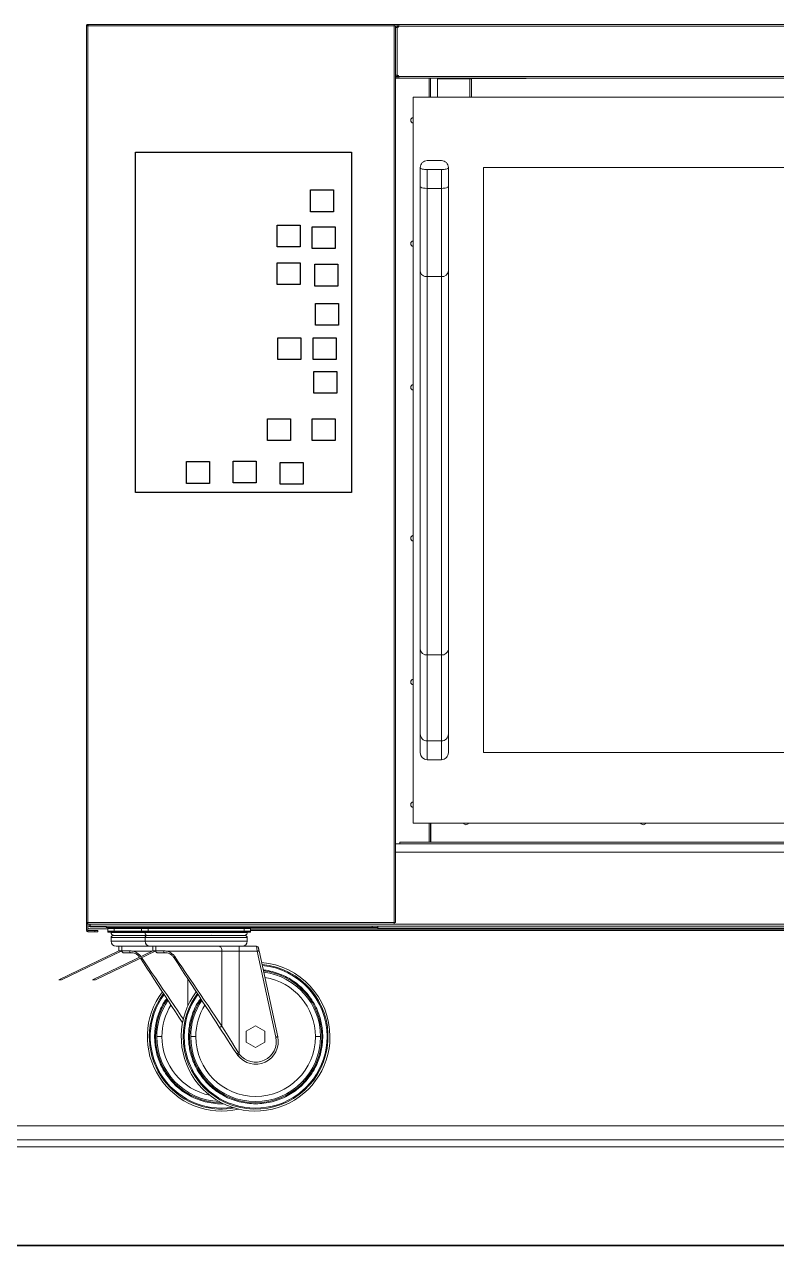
# Model space of a CAD drawing. Header units: millimetres. Extents: x 54215 to 67697, y 23496 to 56611.
# Drawn here: x 57304.6 to 57357.9, y 38749.4 to 38836.1 of the extents above; entities that cross this region are included whole.
import ezdxf

# ---------------------------------------------------------------- set-up
doc = ezdxf.new("R2010")
doc.units = ezdxf.units.MM
for name, color, linetype, lineweight in [('no3_ahsap gorunus arka kalın', 43, 'Continuous', 15), ('no3_duvar kaplama', 8, 'Continuous', 0), ('no3_duvar mevcut', 4, 'Continuous', 35)]:
    doc.layers.add(name, color=color, linetype=linetype, lineweight=lineweight)
doc.layers.add('t_mutfakekipmans2000', color=165, linetype='Continuous')

# ---------------------------------------------------------------- blocks, each defined once
blk = doc.blocks.new('fırın')
at = {"layer": 't_mutfakekipmans2000', "linetype": 'Continuous', "lineweight": 0}
for p, q in [((9699.459, -487.027), (9699.459, -550.627)), ((9699.459, -487.027), (9699.569, -487.027)), ((9699.569, -487.017), (9699.569, -486.917)), ((9699.579, -486.917), (9699.569, -486.917)), ((9699.569, -487.027), (9721.299, -487.027)), ((9699.569, -487.027), (9699.569, -550.627)), ((9699.579, -486.917), (9721.299, -486.917)), ((9703.289, -486.916), (9703.289, -486.917)), ((9707.289, -486.916), (9707.289, -486.917)), ((9721.528, -486.917), (9721.299, -486.917)), ((9721.299, -486.917), (9721.299, -487.027)), ((9721.299, -487.027), (9721.299, -550.627)), ((9721.299, -487.027), (9721.409, -487.027)), ((9721.409, -487.027), (9721.409, -550.627)), ((9721.409, -487.036), (9721.529, -487.036)), ((9721.528, -486.917), (9721.528, -487.037)), ((9721.628, -486.917), (9721.528, -486.917)), ((9721.628, -487.037), (9721.528, -487.037)), ((9721.529, -487.036), (9721.529, -487.136)), ((9721.529, -490.506), (9721.529, -487.136)), ((9721.628, -486.917), (9794.028, -486.917)), ((9721.628, -487.037), (9794.028, -487.037)), ((9721.409, -490.606), (9721.529, -490.606)), ((9721.428, -490.705), (9721.409, -490.705)), ((9721.409, -490.715), (9721.428, -490.715)), ((9721.428, -490.725), (9721.428, -490.606)), ((9721.428, -490.725), (9721.528, -490.725)), ((9721.528, -490.725), (9721.528, -490.605)), ((9721.528, -490.605), (9721.628, -490.605)), ((9721.528, -490.725), (9721.628, -490.725)), ((9721.529, -490.506), (9721.529, -490.606)), ((9721.628, -490.605), (9794.028, -490.605)), ((9721.628, -490.725), (9794.028, -490.725)), ((9723.786, -490.725), (9723.786, -492.074)), ((9723.896, -490.725), (9723.896, -492.074)), ((9724.386, -490.765), (9724.386, -492.074)), ((9726.687, -490.765), (9724.386, -490.765)), ((9726.687, -490.765), (9726.788, -490.765)), ((9726.687, -492.074), (9726.687, -490.765)), ((9726.788, -490.756), (9726.688, -490.756)), ((9726.688, -490.756), (9726.688, -490.765)), ((9726.788, -490.756), (9726.788, -490.765)), ((9726.788, -492.074), (9726.788, -490.765)), ((9726.789, -490.755), (9726.789, -490.725)), ((9730.179, -490.755), (9726.789, -490.755)), ((9730.179, -490.725), (9730.179, -490.755)), ((9730.679, -490.755), (9730.179, -490.755)), ((9730.679, -490.725), (9730.679, -490.755)), ((9722.656, -492.074), (9722.656, -543.574)), ((9793.156, -492.074), (9722.656, -492.074)), ((9723.156, -497.074), (9723.156, -498.409)), ((9724.656, -496.574), (9723.656, -496.574)), ((9723.656, -498.548), (9723.656, -497.214)), ((9723.656, -497.214), (9724.656, -497.214)), ((9724.656, -498.548), (9724.656, -497.214)), ((9725.156, -498.407), (9725.156, -497.074)), ((9788.156, -497.074), (9727.656, -497.074)), ((9727.656, -497.074), (9727.656, -538.574)), ((9723.656, -504.808), (9723.656, -498.548)), ((9723.656, -498.548), (9724.656, -498.548)), ((9724.656, -504.808), (9724.656, -498.548)), ((9723.156, -504.409), (9723.156, -531.242)), ((9723.656, -504.808), (9724.656, -504.808)), ((9723.656, -531.641), (9723.656, -504.808)), ((9724.656, -531.641), (9724.656, -504.808)), ((9725.156, -531.24), (9725.156, -504.407)), ((9723.656, -537.741), (9723.656, -531.641)), ((9723.656, -531.641), (9724.656, -531.641)), ((9724.656, -537.741), (9724.656, -531.641)), ((9723.156, -537.242), (9723.156, -538.575)), ((9723.656, -537.741), (9724.656, -537.741)), ((9723.656, -537.741), (9723.656, -539.074)), ((9724.656, -537.741), (9724.656, -539.074)), ((9725.156, -538.574), (9725.156, -537.24)), ((9727.656, -538.574), (9788.156, -538.574)), ((9723.656, -539.074), (9724.656, -539.074)), ((9722.656, -543.574), (9793.156, -543.574)), ((9723.786, -543.574), (9723.786, -544.924)), ((9723.896, -543.574), (9723.896, -544.924)), ((9723.902, -544.924), (9723.902, -543.574)), ((9721.409, -545.044), (9721.704, -545.044)), ((9721.409, -545.635), (9794.247, -545.635)), ((9721.704, -544.924), (9794.247, -544.924)), ((9721.704, -544.924), (9721.704, -545.044)), ((9721.704, -545.044), (9794.247, -545.044)), ((9699.459, -551.175), (9699.459, -550.627)), ((9699.459, -550.627), (9699.569, -550.627)), ((9699.559, -550.627), (9699.559, -550.883)), ((9699.559, -551.175), (9699.559, -550.883)), ((9699.559, -550.883), (9699.709, -550.883)), ((9699.56, -550.984), (9699.56, -550.883)), ((9699.569, -550.627), (9721.299, -550.627)), ((9699.569, -550.737), (9699.569, -550.627)), ((9721.299, -550.737), (9699.569, -550.737)), ((9699.709, -550.737), (9699.709, -550.883)), ((9699.709, -550.894), (9699.709, -550.883)), ((9699.709, -550.894), (9699.719, -550.894)), ((9699.719, -550.734), (9699.719, -550.894)), ((9720.154, -550.894), (9699.719, -550.894)), ((9699.719, -550.93), (9699.719, -550.894)), ((9699.719, -550.93), (9700.854, -550.93)), ((9700.854, -550.983), (9700.854, -550.894)), ((9719.754, -550.894), (9719.754, -550.983)), ((9720.154, -550.894), (9720.154, -550.888)), ((9720.154, -550.894), (9795.854, -550.894)), ((9720.154, -550.894), (9720.154, -551.014)), ((9721.299, -550.627), (9721.409, -550.627)), ((9721.299, -550.627), (9721.299, -550.737)), ((9794.366, -550.734), (9721.299, -550.734)), ((9699.559, -551.175), (9699.459, -551.175)), ((9699.56, -550.984), (9699.56, -550.984)), ((9699.569, -551.185), (9699.569, -551.285)), ((9700.061, -551.185), (9699.569, -551.185)), ((9700.061, -551.285), (9699.569, -551.285)), ((9700.969, -551.084), (9699.66, -551.084)), ((9699.66, -551.084), (9699.66, -551.084)), ((9700.969, -551.084), (9699.66, -551.084)), ((9700.061, -551.185), (9700.061, -551.285)), ((9700.261, -551.185), (9700.061, -551.185)), ((9700.261, -551.285), (9700.061, -551.285)), ((9700.261, -551.185), (9700.261, -551.285)), ((9700.854, -550.983), (9719.754, -550.983)), ((9701.433, -551.053), (9700.969, -551.053)), ((9700.969, -551.249), (9700.969, -551.053)), ((9700.969, -551.249), (9701.433, -551.249)), ((9701.433, -551.319), (9701.039, -551.319)), ((9701.214, -551.319), (9701.214, -551.332)), ((9703.616, -551.332), (9701.214, -551.332)), ((9701.214, -551.697), (9701.214, -551.959)), ((9701.214, -551.697), (9703.616, -551.697)), ((9701.338, -551.545), (9703.744, -551.545)), ((9701.433, -551.053), (9701.433, -550.983)), ((9701.433, -551.053), (9701.433, -551.249)), ((9703.375, -551.053), (9701.433, -551.053)), ((9701.433, -551.319), (9701.433, -551.249)), ((9701.433, -551.249), (9703.375, -551.249)), ((9703.446, -551.319), (9701.433, -551.319)), ((9703.84, -551.053), (9703.375, -551.053)), ((9703.375, -551.249), (9703.375, -551.053)), ((9703.375, -551.249), (9703.84, -551.249)), ((9703.84, -551.319), (9703.446, -551.319)), ((9703.62, -551.319), (9703.62, -551.332)), ((9710.874, -551.332), (9703.62, -551.332)), ((9703.62, -551.697), (9703.62, -551.959)), ((9703.62, -551.697), (9710.874, -551.697)), ((9703.744, -551.545), (9710.75, -551.545)), ((9703.84, -551.053), (9703.84, -550.983)), ((9703.84, -551.053), (9703.84, -551.249)), ((9710.655, -551.053), (9703.84, -551.053)), ((9703.84, -551.319), (9703.84, -551.249)), ((9703.84, -551.249), (9710.655, -551.249)), ((9710.655, -551.319), (9703.84, -551.319)), ((9708.349, -551.525), (9708.292, -551.545)), ((9710.655, -551.053), (9710.655, -550.983)), ((9710.655, -551.249), (9710.655, -551.053)), ((9711.119, -551.053), (9710.655, -551.053)), ((9710.655, -551.319), (9710.655, -551.249)), ((9710.655, -551.249), (9711.119, -551.249)), ((9711.049, -551.319), (9710.655, -551.319)), ((9710.874, -551.332), (9710.874, -551.319)), ((9710.874, -551.959), (9710.874, -551.697)), ((9711.119, -551.053), (9711.119, -551.249)), ((9711.119, -551.084), (9786.639, -551.084)), ((9786.639, -551.085), (9711.119, -551.085)), ((9786.639, -551.185), (9711.119, -551.185)), ((9711.119, -551.185), (9786.639, -551.185)), ((9719.754, -550.983), (9720.154, -550.983)), ((9720.154, -551.014), (9795.854, -551.014)), ((9697.495, -554.685), (9701.771, -552.628)), ((9697.695, -554.685), (9701.972, -552.628)), ((9699.901, -554.685), (9704.178, -552.628)), ((9700.102, -554.685), (9704.378, -552.628)), ((9701.214, -551.959), (9703.62, -551.959)), ((9701.771, -552.311), (9701.566, -552.311)), ((9701.771, -552.628), (9701.771, -552.311)), ((9701.771, -552.311), (9701.971, -552.311)), ((9701.972, -552.628), (9701.771, -552.628)), ((9703.972, -552.311), (9701.971, -552.311)), ((9701.971, -552.458), (9701.971, -552.311)), ((9701.972, -552.641), (9701.971, -552.628)), ((9702.53, -552.641), (9701.972, -552.641)), ((9703.62, -551.959), (9710.874, -551.959)), ((9704.178, -552.311), (9703.972, -552.311)), ((9704.178, -552.311), (9704.378, -552.311)), ((9704.178, -552.628), (9704.178, -552.311)), ((9704.378, -552.628), (9704.178, -552.628)), ((9709.551, -552.311), (9704.378, -552.311)), ((9704.378, -552.458), (9704.378, -552.311)), ((9704.378, -552.641), (9704.378, -552.628)), ((9704.936, -552.641), (9704.378, -552.641)), ((9709.551, -552.311), (9710.311, -552.311)), ((9710.311, -552.311), (9710.311, -552.663)), ((9710.311, -552.311), (9711.536, -552.311)), ((9711.719, -552.633), (9713.04, -558.732)), ((9702.624, -552.769), (9702.112, -552.769)), ((9704.105, -552.663), (9702.792, -552.663)), ((9704.381, -552.663), (9704.305, -552.663)), ((9705.03, -552.769), (9704.518, -552.769)), ((9709.078, -552.663), (9705.198, -552.663)), ((9709.078, -552.663), (9709.078, -557.966)), ((9710.311, -552.663), (9709.078, -552.663)), ((9710.311, -559.965), (9710.311, -552.663)), ((9711.581, -552.663), (9710.311, -552.663)), ((9712.902, -558.762), (9711.581, -552.663)), ((9697.695, -554.685), (9697.495, -554.685)), ((9700.102, -554.685), (9699.901, -554.685)), ((9706.671, -554.644), (9706.671, -556.52)), ((9711.471, -557.952), (9710.806, -558.336)), ((9710.806, -558.336), (9710.806, -559.104)), ((9712.136, -558.336), (9711.471, -557.952)), ((9712.136, -559.104), (9712.136, -558.336)), ((9710.806, -559.104), (9711.471, -559.488)), ((9711.471, -559.488), (9712.136, -559.104)), ((9710.199, -560.051), (9710.126, -559.948)), ((9710.248, -559.871), (9710.311, -559.965))]:
    blk.add_line(p, q, dxfattribs=at)
at = {"layer": 't_mutfakekipmans2000', "linetype": 'Continuous', "lineweight": 0, "flags": 128}
for points in [[(9726.688, -490.756), (9726.69, -490.736), (9726.693, -490.725)], [(9723.156, -498.408), (9723.161, -498.428), (9723.201, -498.466), (9723.278, -498.499), (9723.385, -498.526), (9723.515, -498.542), (9723.656, -498.548)], [(9724.656, -498.548), (9724.796, -498.542), (9724.926, -498.526), (9725.033, -498.499), (9725.11, -498.466), (9725.15, -498.428), (9725.155, -498.41)], [(9708.891, -552.311), (9708.928, -552.318), (9708.963, -552.338), (9708.995, -552.37), (9709.023, -552.414), (9709.046, -552.467), (9709.064, -552.528), (9709.074, -552.594), (9709.078, -552.663)], [(9711.536, -552.311), (9711.537, -552.318), (9711.539, -552.338), (9711.543, -552.37), (9711.549, -552.414), (9711.556, -552.467), (9711.564, -552.528), (9711.573, -552.594), (9711.581, -552.663)], [(9711.719, -552.633), (9711.716, -552.634), (9711.709, -552.636), (9711.696, -552.638), (9711.679, -552.642), (9711.658, -552.646), (9711.634, -552.652), (9711.608, -552.657), (9711.581, -552.663)], [(9711.719, -552.633), (9711.71, -552.592), (9711.702, -552.552), (9711.694, -552.516), (9711.687, -552.484), (9711.681, -552.458), (9711.677, -552.438), (9711.674, -552.426), (9711.673, -552.422)], [(9706.283, -557.742), (9706.255, -557.699), (9706.022, -557.342), (9705.781, -556.972), (9705.534, -556.592), (9705.282, -556.205), (9705.026, -555.813), (9704.769, -555.417), (9704.511, -555.022), (9704.255, -554.628), (9704.001, -554.239), (9703.752, -553.856), (9703.509, -553.483), (9703.292, -553.15)], [(9703.375, -553.111), (9703.575, -553.406), (9703.829, -553.779), (9704.088, -554.162), (9704.353, -554.551), (9704.62, -554.945), (9704.889, -555.341), (9705.157, -555.736), (9705.424, -556.128), (9705.686, -556.515), (9705.944, -556.895), (9706.195, -557.265), (9706.34, -557.477)], [(9705.679, -553.12), (9705.678, -553.115), (9705.679, -553.108), (9705.682, -553.1), (9705.689, -553.09), (9705.697, -553.079), (9705.708, -553.068), (9705.721, -553.056), (9705.736, -553.044)], [(9708.885, -558.043), (9708.662, -557.699), (9708.429, -557.342), (9708.188, -556.972), (9707.941, -556.592), (9707.688, -556.205), (9707.433, -555.813), (9707.175, -555.417), (9706.918, -555.022), (9706.661, -554.628), (9706.408, -554.239), (9706.158, -553.856), (9705.915, -553.483), (9705.679, -553.12)], [(9705.736, -553.044), (9705.981, -553.406), (9706.235, -553.779), (9706.495, -554.162), (9706.759, -554.551), (9707.027, -554.945), (9707.295, -555.341), (9707.564, -555.736), (9707.83, -556.128), (9708.093, -556.515), (9708.351, -556.895), (9708.602, -557.265), (9708.845, -557.622), (9709.078, -557.966)], [(9708.885, -558.043), (9708.895, -558.05), (9708.912, -558.051), (9708.935, -558.048), (9708.962, -558.039), (9708.992, -558.025), (9709.022, -558.008), (9709.052, -557.987), (9709.078, -557.966)], [(9710.126, -559.948), (9709.908, -559.613), (9709.692, -559.282), (9709.481, -558.957), (9709.274, -558.64), (9709.075, -558.335), (9708.885, -558.043)], [(9709.078, -557.966), (9709.294, -558.318), (9709.522, -558.689), (9709.759, -559.074), (9710.002, -559.47), (9710.248, -559.871)], [(9713.04, -558.732), (9713.037, -558.733), (9713.029, -558.735), (9713.017, -558.737), (9713, -558.741), (9712.979, -558.745), (9712.955, -558.751), (9712.929, -558.756), (9712.902, -558.762)], [(9710.199, -560.051), (9710.201, -560.049), (9710.208, -560.044), (9710.218, -560.037), (9710.232, -560.026), (9710.249, -560.013), (9710.268, -559.998), (9710.289, -559.982), (9710.311, -559.965)]]:
    blk.add_lwpolyline(points, dxfattribs=at)
at = {"layer": 't_mutfakekipmans2000'}
for points in [[(9702.933, -495.986), (9718.287, -495.986), (9718.287, -520.124), (9702.933, -520.124)], [(9717.009, -500.202), (9715.378, -500.202), (9715.378, -498.662), (9717.009, -498.662)], [(9714.632, -502.693), (9713, -502.693), (9713, -501.154), (9714.632, -501.154)], [(9717.125, -502.809), (9715.494, -502.809), (9715.494, -501.269), (9717.125, -501.269)], [(9714.632, -505.359), (9713, -505.359), (9713, -503.819), (9714.632, -503.819)], [(9717.299, -505.474), (9715.668, -505.474), (9715.668, -503.935), (9717.299, -503.935)], [(9717.357, -508.256), (9715.726, -508.256), (9715.726, -506.716), (9717.357, -506.716)], [(9714.69, -510.689), (9713.058, -510.689), (9713.058, -509.15), (9714.69, -509.15)], [(9717.183, -510.689), (9715.552, -510.689), (9715.552, -509.15), (9717.183, -509.15)], [(9717.241, -513.065), (9715.61, -513.065), (9715.61, -511.526), (9717.241, -511.526)], [(9713.936, -516.426), (9712.305, -516.426), (9712.305, -514.886), (9713.936, -514.886)], [(9717.125, -516.426), (9715.494, -516.426), (9715.494, -514.886), (9717.125, -514.886)], [(9708.189, -519.472), (9706.557, -519.472), (9706.557, -517.932), (9708.189, -517.932)], [(9711.519, -519.427), (9709.888, -519.427), (9709.888, -517.887), (9711.519, -517.887)], [(9714.85, -519.54), (9713.218, -519.54), (9713.218, -518), (9714.85, -518)]]:
    blk.add_lwpolyline(points, close=True, dxfattribs=at)
at = {"layer": 't_mutfakekipmans2000', "linetype": 'Continuous', "lineweight": 0}
for centre, radius, start, end in [((9721.528, -487.036), 0.1, 270.58501, 359.41499), ((9721.528, -490.606), 0.1, 0.58501, 89.41499), ((9726.789, -490.756), 0.001, 90, 180), ((9722.696, -493.715), 0.21, 100.98058, 259.01942), ((9723.656, -497.074), 0.5, 89.99948, 180.00052), ((9724.656, -497.074), 0.5, 359.99938, 90.00062), ((9722.696, -502.465), 0.21, 100.98058, 259.01942), ((9723.606, -504.359), 0.452, 185.11852, 276.3166), ((9724.705, -504.357), 0.454, 263.78305, 353.66921), ((9722.696, -512.665), 0.21, 100.98058, 259.01942), ((9722.696, -523.365), 0.21, 100.98058, 259.01942), ((9723.607, -531.19), 0.454, 186.57591, 276.19849), ((9724.704, -531.189), 0.455, 263.86845, 352.61225), ((9722.696, -533.565), 0.21, 100.98058, 259.01942), ((9723.656, -537.241), 0.5, 178.72728, 270), ((9724.656, -537.241), 0.5, 270, 0.13601), ((9723.656, -538.574), 0.5, 180.11333, 270), ((9724.656, -538.574), 0.5, 270, 0.11333), ((9722.696, -542.265), 0.21, 100.98058, 259.01942), ((9726.402, -543.475), 0.21, 208.24601, 270), ((9726.402, -543.475), 0.21, 270, 331.75399), ((9738.986, -543.475), 0.21, 208.24601, 270), ((9738.986, -543.475), 0.21, 270, 331.75399), ((9699.569, -550.627), 0.11, 180, 264.78409), ((9699.719, -550.77), 0.16, 224.93062, 270), ((9699.569, -551.175), 0.11, 180, 270), ((9699.569, -551.175), 0.01, 180, 270), ((9699.66, -550.984), 0.1, 180.00108, 270.00404), ((9699.66, -550.984), 0.1, 180.00395, 269.99434), ((9701.039, -551.053), 0.0704, 90, 180), ((9701.039, -551.249), 0.0704, 180, 270), ((9703.446, -551.053), 0.0704, 90, 180), ((9703.446, -551.249), 0.0704, 180, 270), ((9711.049, -551.053), 0.0704, 0, 90), ((9711.049, -551.249), 0.0704, 270, 0), ((9701.566, -551.959), 0.352, 180, 270), ((9702.649, -552.652), 0.12, 175.05323, 257.82926), ((9703.972, -551.959), 0.352, 180, 270), ((9705.056, -552.652), 0.12, 175.05502, 257.82747), ((9710.522, -551.959), 0.352, 270, 0), ((9711.536, -552.452), 0.141, 12.21986, 90), ((9711.471, -558.72), 5.28, 0, 85.36854), ((9711.471, -558.72), 5.142, 180, 84.90259), ((9711.471, -558.72), 5.073, 0, 84.65773), ((9711.471, -558.72), 4.694, 360, 83.18713), ((9711.471, -558.72), 4.608, 360, 82.81787), ((9711.471, -558.72), 4.245, 360, 81.08289), ((9709.065, -558.72), 5.28, 142.97737, 283.17321), ((9709.065, -558.72), 5.142, 143.53454, 180), ((9709.065, -558.72), 5.073, 143.82758, 278.58537), ((9709.065, -558.72), 4.694, 145.59128, 180), ((9711.471, -558.72), 5.28, 142.97737, 0), ((9711.471, -558.72), 5.142, 143.53454, 180), ((9711.471, -558.72), 5.073, 143.82758, 0), ((9711.471, -558.72), 4.694, 145.59128, 180), ((9709.065, -558.72), 4.608, 146.0352, 180), ((9709.065, -558.72), 4.245, 148.12719, 180), ((9711.471, -558.72), 4.608, 146.0352, 180), ((9711.471, -558.72), 4.245, 148.12719, 180), ((9709.065, -558.72), 5.142, 180, 280.13347), ((9709.065, -558.72), 4.694, 180, 269.85514), ((9709.065, -558.72), 4.608, 180, 267.78566), ((9709.065, -558.72), 4.245, 180, 258.50962), ((9711.471, -558.72), 4.694, 180, 360), ((9711.471, -558.72), 4.608, 180, 360), ((9711.471, -558.72), 4.245, 180, 360), ((9711.471, -559.072), 1.605, 217.58583, 12.21986), ((9711.471, -559.072), 1.464, 217.58583, 12.21986), ((9708.877, -557.833), 2.456, 300.57042, 303.92979)]:
    blk.add_arc(centre, radius, start, end, dxfattribs=at)
for points, knots in [([(9699.569, -486.917), (9699.554, -486.919), (9699.525, -486.922), (9699.489, -486.947), (9699.464, -486.984), (9699.46, -487.012), (9699.459, -487.027)], [0, 0, 0, 0, 0.249989, 0.499989, 0.74998, 1, 1, 1, 1]), ([(9699.569, -487.017), (9699.567, -487.017), (9699.565, -487.017), (9699.561, -487.02), (9699.559, -487.023), (9699.559, -487.026), (9699.559, -487.027)], [0, 0, 0, 0, 0.2500865, 0.4999987, 0.7499399, 1, 1, 1, 1]), ([(9699.569, -487.027), (9699.569, -487.012), (9699.571, -486.984), (9699.574, -486.947), (9699.576, -486.922), (9699.578, -486.919), (9699.579, -486.917)], [0, 0, 0, 0, 0.250025, 0.500006, 0.750015, 1, 1, 1, 1]), ([(9721.529, -487.136), (9721.513, -487.136), (9721.482, -487.136), (9721.442, -487.136), (9721.414, -487.136), (9721.41, -487.136), (9721.409, -487.136)], [0, 0, 0, 0, 0.250004, 0.500005, 0.750029, 1, 1, 1, 1]), ([(9721.628, -486.917), (9721.628, -486.919), (9721.628, -486.922), (9721.628, -486.95), (9721.628, -486.99), (9721.628, -487.021), (9721.628, -487.037)], [0, 0, 0, 0, 0.249975, 0.499989, 0.749994, 1, 1, 1, 1]), ([(9721.409, -490.506), (9721.41, -490.506), (9721.414, -490.506), (9721.442, -490.506), (9721.482, -490.506), (9721.513, -490.506), (9721.529, -490.506)], [0, 0, 0, 0, 0.249971, 0.499995, 0.749996, 1, 1, 1, 1]), ([(9721.628, -490.605), (9721.628, -490.621), (9721.628, -490.652), (9721.628, -490.692), (9721.628, -490.72), (9721.628, -490.723), (9721.628, -490.725)], [0, 0, 0, 0, 0.250002, 0.500002, 0.750029, 1, 1, 1, 1]), ([(9723.156, -497.074), (9723.163, -497.093), (9723.178, -497.129), (9723.294, -497.176), (9723.459, -497.208), (9723.59, -497.212), (9723.656, -497.214)], [0, 0, 0, 0, 0.250002, 0.500002, 0.75, 1, 1, 1, 1]), ([(9724.656, -497.214), (9724.721, -497.212), (9724.852, -497.208), (9725.017, -497.176), (9725.133, -497.129), (9725.148, -497.093), (9725.156, -497.074)], [0, 0, 0, 0, 0.25, 0.499999, 0.749998, 1, 1, 1, 1]), ([(9723.156, -498.408), (9723.156, -498.7), (9723.156, -499.286), (9723.156, -500.241), (9723.156, -501.239), (9723.156, -502.275), (9723.156, -503.335), (9723.156, -504.05), (9723.156, -504.408)], [0, 0, 0, 0, 0.166666, 0.333333, 0.5, 0.666666, 0.833333, 1, 1, 1, 1]), ([(9725.156, -504.408), (9725.156, -504.05), (9725.156, -503.335), (9725.156, -502.275), (9725.156, -501.239), (9725.156, -500.241), (9725.156, -499.286), (9725.156, -498.7), (9725.156, -498.408)], [0, 0, 0, 0, 0.166667, 0.333334, 0.5, 0.666667, 0.833334, 1, 1, 1, 1]), ([(9723.156, -531.241), (9723.156, -531.599), (9723.156, -532.314), (9723.156, -533.374), (9723.156, -534.41), (9723.156, -535.408), (9723.156, -536.363), (9723.156, -536.948), (9723.156, -537.241)], [0, 0, 0, 0, 0.1666673, 0.3333324, 0.4999992, 0.6666672, 0.833333, 1, 1, 1, 1]), ([(9725.156, -537.241), (9725.156, -536.948), (9725.156, -536.363), (9725.156, -535.408), (9725.156, -534.41), (9725.156, -533.374), (9725.156, -532.314), (9725.156, -531.599), (9725.156, -531.241)], [0, 0, 0, 0, 0.166667, 0.3333328, 0.5000008, 0.6666676, 0.8333327, 1, 1, 1, 1]), ([(9701.389, -551.545), (9701.363, -551.537), (9701.308, -551.52), (9701.251, -551.461), (9701.219, -551.396), (9701.215, -551.353), (9701.214, -551.332)], [0, 0, 0, 0, 0.279531, 0.570537, 0.793266, 1, 1, 1, 1]), ([(9701.214, -551.697), (9701.216, -551.678), (9701.22, -551.639), (9701.251, -551.591), (9701.292, -551.558), (9701.323, -551.549), (9701.338, -551.545)], [0, 0, 0, 0, 0.265415, 0.552725, 0.781187, 1, 1, 1, 1]), ([(9703.796, -551.545), (9703.769, -551.537), (9703.714, -551.52), (9703.657, -551.461), (9703.625, -551.396), (9703.622, -551.353), (9703.62, -551.332)], [0, 0, 0, 0, 0.279531, 0.570537, 0.793266, 1, 1, 1, 1]), ([(9703.62, -551.697), (9703.622, -551.678), (9703.626, -551.639), (9703.658, -551.591), (9703.699, -551.558), (9703.729, -551.549), (9703.744, -551.545)], [0, 0, 0, 0, 0.265413, 0.552727, 0.781176, 1, 1, 1, 1]), ([(9710.874, -551.332), (9710.871, -551.359), (9710.865, -551.414), (9710.821, -551.481), (9710.762, -551.527), (9710.719, -551.539), (9710.698, -551.545)], [0, 0, 0, 0, 0.265644, 0.553128, 0.78157, 1, 1, 1, 1]), ([(9710.75, -551.545), (9710.769, -551.551), (9710.808, -551.564), (9710.848, -551.605), (9710.87, -551.652), (9710.873, -551.682), (9710.874, -551.697)], [0, 0, 0, 0, 0.279981, 0.57088, 0.793404, 1, 1, 1, 1]), ([(9701.971, -552.628), (9701.971, -552.603), (9701.971, -552.547), (9701.971, -552.493), (9701.971, -552.465), (9701.971, -552.458)], [0, 0, 0, 0, 0.361524, 0.829917, 1, 1, 1, 1]), ([(9701.972, -552.641), (9701.974, -552.652), (9701.978, -552.678), (9701.998, -552.715), (9702.032, -552.747), (9702.071, -552.765), (9702.099, -552.769), (9702.112, -552.769), (9702.112, -552.769)], [0, 0, 0, 0, 0.152262, 0.368138, 0.588014, 0.816904, 0.996049, 1, 1, 1, 1]), ([(9702.792, -552.663), (9702.791, -552.663), (9702.774, -552.66), (9702.722, -552.652), (9702.635, -552.643), (9702.565, -552.642), (9702.53, -552.641)], [0, 0, 0, 0, 0.010801, 0.181486, 0.584982, 1, 1, 1, 1]), ([(9704.378, -552.628), (9704.378, -552.603), (9704.378, -552.547), (9704.378, -552.493), (9704.378, -552.465), (9704.378, -552.458)], [0, 0, 0, 0, 0.361523, 0.829895, 1, 1, 1, 1]), ([(9704.378, -552.641), (9704.38, -552.652), (9704.384, -552.678), (9704.405, -552.715), (9704.438, -552.747), (9704.478, -552.765), (9704.506, -552.769), (9704.518, -552.769), (9704.518, -552.769)], [0, 0, 0, 0, 0.152263, 0.368135, 0.588037, 0.816931, 0.996065, 1, 1, 1, 1]), ([(9705.198, -552.663), (9705.197, -552.663), (9705.181, -552.66), (9705.128, -552.652), (9705.041, -552.643), (9704.972, -552.642), (9704.936, -552.641)], [0, 0, 0, 0, 0.010822, 0.181511, 0.584978, 1, 1, 1, 1]), ([(9703.238, -553.08), (9703.206, -553.04), (9703.118, -552.927), (9702.95, -552.833), (9702.773, -552.776), (9702.674, -552.771), (9702.624, -552.769)], [0, 0, 0, 0, 0.185301, 0.518409, 0.755215, 1, 1, 1, 1]), ([(9702.792, -552.663), (9702.83, -552.675), (9702.957, -552.715), (9703.155, -552.829), (9703.277, -552.979), (9703.329, -553.044)], [0, 0, 0, 0, 0.194166, 0.652164, 1, 1, 1, 1]), ([(9705.679, -553.12), (9705.637, -553.065), (9705.538, -552.938), (9705.356, -552.832), (9705.179, -552.777), (9705.081, -552.771), (9705.03, -552.769)], [0, 0, 0, 0, 0.235429, 0.548043, 0.770277, 1, 1, 1, 1]), ([(9705.198, -552.663), (9705.236, -552.675), (9705.364, -552.715), (9705.562, -552.829), (9705.683, -552.979), (9705.736, -553.044)], [0, 0, 0, 0, 0.194156, 0.652163, 1, 1, 1, 1]), ([(9712.013, -553.99), (9712.03, -553.991), (9712.243, -554.003), (9712.643, -554.095), (9713.197, -554.266), (9713.713, -554.505), (9714.184, -554.792), (9714.604, -555.119), (9714.971, -555.475), (9715.315, -555.888), (9715.621, -556.355), (9715.872, -556.869), (9716.049, -557.369), (9716.161, -557.843), (9716.224, -558.29), (9716.231, -558.579), (9716.235, -558.72)], [0, 0, 0, 0, 0.007425, 0.092447, 0.176177, 0.258039, 0.337536, 0.414262, 0.487907, 0.558258, 0.64631, 0.728579, 0.805161, 0.875165, 0.939067, 1, 1, 1, 1]), ([(9704.301, -558.72), (9704.305, -558.579), (9704.312, -558.29), (9704.375, -557.843), (9704.487, -557.369), (9704.665, -556.87), (9704.884, -556.406), (9705.074, -556.13), (9705.156, -556.011)], [0, 0, 0, 0, 0.146485, 0.300111, 0.468426, 0.652531, 0.850315, 1, 1, 1, 1]), ([(9706.707, -558.72), (9706.711, -558.579), (9706.719, -558.29), (9706.782, -557.843), (9706.893, -557.369), (9707.071, -556.87), (9707.291, -556.406), (9707.481, -556.13), (9707.562, -556.011)], [0, 0, 0, 0, 0.146485, 0.300111, 0.468426, 0.652531, 0.850315, 1, 1, 1, 1]), ([(9704.371, -558.72), (9704.369, -558.72), (9704.365, -558.72), (9704.346, -558.72), (9704.323, -558.72), (9704.308, -558.72), (9704.301, -558.72)], [0, 0, 0, 0, 0.271329, 0.562166, 0.788675, 1, 1, 1, 1]), ([(9709.202, -563.475), (9709.156, -563.478), (9708.913, -563.496), (9708.471, -563.455), (9707.892, -563.35), (9707.339, -563.172), (9706.823, -562.936), (9706.352, -562.648), (9705.931, -562.321), (9705.565, -561.965), (9705.221, -561.552), (9704.915, -561.085), (9704.664, -560.571), (9704.487, -560.071), (9704.375, -559.597), (9704.312, -559.15), (9704.305, -558.861), (9704.301, -558.72)], [0, 0, 0, 0, 0.018058, 0.096088, 0.173516, 0.249767, 0.324315, 0.396711, 0.466584, 0.533652, 0.597716, 0.677903, 0.752823, 0.822564, 0.886316, 0.94451, 1, 1, 1, 1]), ([(9704.457, -558.72), (9704.467, -558.72), (9704.488, -558.72), (9704.587, -558.72), (9704.704, -558.72), (9704.782, -558.72), (9704.82, -558.72)], [0, 0, 0, 0, 0.270905, 0.562258, 0.789081, 1, 1, 1, 1]), ([(9716.235, -558.72), (9716.231, -558.861), (9716.224, -559.15), (9716.161, -559.597), (9716.049, -560.071), (9715.872, -560.571), (9715.621, -561.085), (9715.315, -561.552), (9714.971, -561.965), (9714.604, -562.321), (9714.184, -562.648), (9713.713, -562.936), (9713.197, -563.172), (9712.644, -563.35), (9712.064, -563.459), (9711.471, -563.496), (9710.878, -563.459), (9710.299, -563.35), (9709.745, -563.172), (9709.229, -562.936), (9708.758, -562.648), (9708.338, -562.321), (9707.971, -561.965), (9707.627, -561.552), (9707.322, -561.085), (9707.07, -560.571), (9706.893, -560.071), (9706.782, -559.597), (9706.719, -559.15), (9706.711, -558.861), (9706.707, -558.72)], [0, 0, 0, 0, 0.028255, 0.057885, 0.09035, 0.125859, 0.164008, 0.204841, 0.237462, 0.271613, 0.307192, 0.344055, 0.382015, 0.420841, 0.460267, 0.5, 0.539733, 0.579159, 0.617985, 0.655945, 0.692808, 0.728387, 0.762538, 0.795159, 0.83599, 0.874139, 0.90965, 0.942113, 0.971745, 1, 1, 1, 1]), ([(9706.778, -558.72), (9706.776, -558.72), (9706.772, -558.72), (9706.753, -558.72), (9706.73, -558.72), (9706.715, -558.72), (9706.707, -558.72)], [0, 0, 0, 0, 0.271421, 0.562132, 0.788679, 1, 1, 1, 1]), ([(9706.864, -558.72), (9706.874, -558.72), (9706.894, -558.72), (9706.993, -558.72), (9707.111, -558.72), (9707.189, -558.72), (9707.227, -558.72)], [0, 0, 0, 0, 0.27091, 0.562258, 0.789082, 1, 1, 1, 1]), ([(9715.716, -558.72), (9715.764, -558.72), (9715.865, -558.72), (9715.984, -558.72), (9716.058, -558.72), (9716.072, -558.72), (9716.079, -558.72)], [0, 0, 0, 0, 0.270917, 0.562265, 0.789098, 1, 1, 1, 1]), ([(9716.235, -558.72), (9716.225, -558.72), (9716.206, -558.72), (9716.183, -558.72), (9716.169, -558.72), (9716.166, -558.72), (9716.165, -558.72)], [0, 0, 0, 0, 0.271315, 0.562158, 0.788567, 1, 1, 1, 1])]:
    blk.add_open_spline(points, degree=3, knots=knots, dxfattribs=at)

msp = doc.modelspace()

# ---------------------------------------------------------------- linework, layer by layer
at = {"layer": 'no3_duvar kaplama'}
for p, q in [((56724.415, 38757.936), (57507.915, 38757.936)), ((56724.415, 38756.936), (57507.915, 38756.936)), ((56724.415, 38756.436), (57507.915, 38756.436))]:
    msp.add_line(p, q, dxfattribs=at)
at = {"layer": 'no3_duvar mevcut'}
msp.add_line((56689.415, 38749.436), (57544.415, 38749.436), dxfattribs=at)

# ---------------------------------------------------------------- block references
at = {"layer": 'no3_ahsap gorunus arka kalın'}
msp.add_blockref('fırın', (47609.494, 39322.977), dxfattribs=at)

doc.saveas('drawing.dxf')
